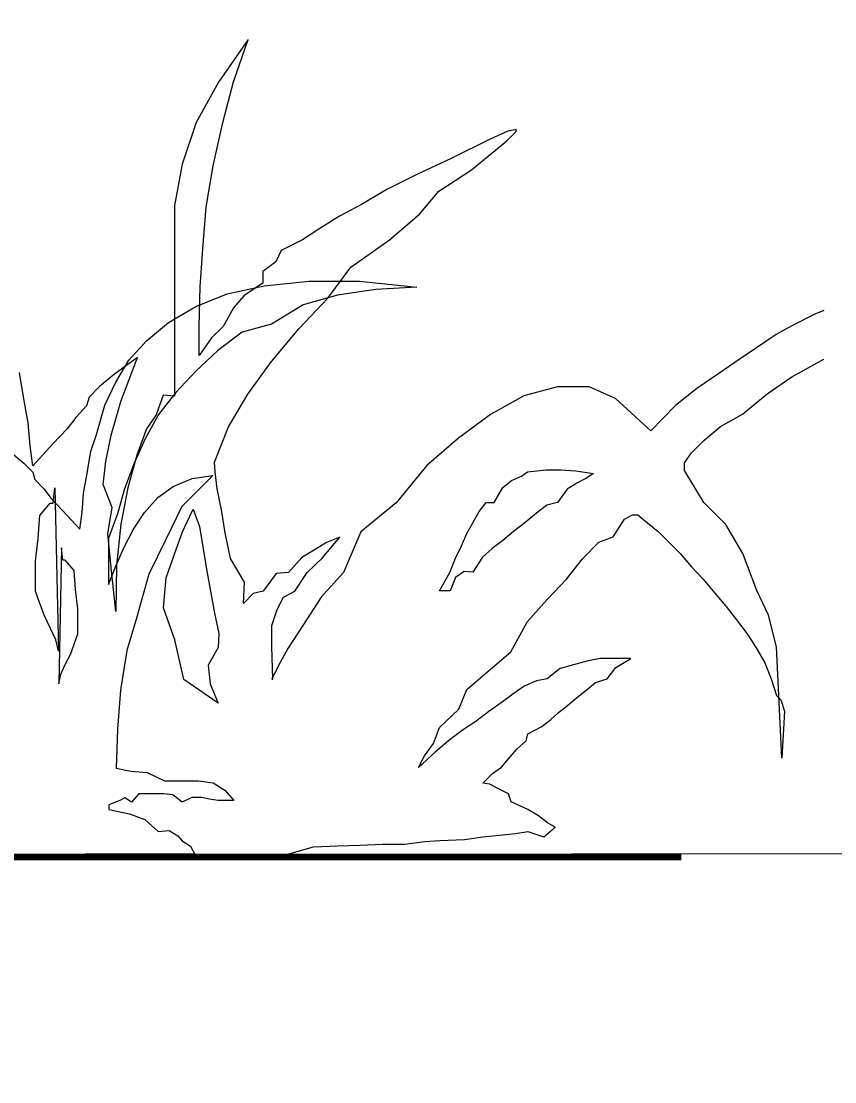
# Model space of a CAD drawing. Header units: inches. Extents: x 140 to 978, y -82 to 38.
# Drawn here: x 728.2598 to 728.6259, y -67.5413 to -67.0643 of the extents above; entities that cross this region are included whole.
import ezdxf

# ---------------------------------------------------------------- set-up
doc = ezdxf.new("R2010")
doc.units = ezdxf.units.IN
doc.header["$MEASUREMENT"] = 0
doc.layers.get('0').update_dxf_attribs({"lineweight": 0})
for name, color, linetype, lineweight in [('UNSAAC-AREA VERDE', 94, 'Continuous', 0), ('UNSAAC-COTA', 48, 'Continuous', 0), ('UNSAAC-FACHADA(2DO PLANO)', 7, 'Continuous', 30), ('UNSAAC-VARIOS', 30, 'Continuous', 0)]:
    doc.layers.add(name, color=color, linetype=linetype, lineweight=lineweight)
doc.styles.add('narrow', font='')
doc.styles.get('narrow').set_extended_font_data('Arial Narrow', italic=True)
doc.dimstyles.new('1EN75', dxfattribs={"dimtxt": 0.15, "dimasz": 0.06, "dimexe": 0.1, "dimexo": 0.15, "dimgap": 0.025, "dimtad": 1, "dimzin": 1, "dimdsep": 46, "dimtxsty": 'narrow', "dimblk": 'DOT', "dimcen": 0.1, "dimclrd": 256, "dimclre": 256, "dimclrt": 256, "dimaunit": 1, "dimadec": 3, "dimazin": 0, "dimtfac": 1, "dimtmove": 2, "dimatfit": 3, "dimldrblk": 'ARCHTICK', "dimfxl": 0.3, "dimfxlon": 1, "dimtolj": 1, "dimtzin": 0, "dimlwd": 0, "dimlwe": 0, "dimarcsym": 0})

# ---------------------------------------------------------------- blocks, each defined once
blk = doc.blocks.new('_Dot')
at = {"color": 0, "linetype": 'ByBlock', "lineweight": -2}
blk.add_line((-0.5, 0), (-1, 0), dxfattribs=at)
at = {"color": 0, "linetype": 'ByBlock', "const_width": 0.5}
blk.add_lwpolyline([(-0.25, 0, 1), (0.25, 0, 1)], format="xyb", close=True, dxfattribs=at)
blk = doc.blocks.new('*D620')
at = {"layer": 'Defpoints', "color": 0, "transparency": 16777216}
for p in [(725.36541, -66.29031), (730.18203, -66.29031), (725.94541, -67.3401)]:
    blk.add_point(p, dxfattribs=at)
at = {"layer": 'UNSAAC-COTA', "lineweight": 0, "transparency": 16777216}
for p, q in [((729.88203, -66.29031), (730.28203, -66.29031)), ((730.18203, -67.2801), (730.18203, -66.35031)), ((729.88203, -67.3401), (730.28203, -67.3401))]:
    blk.add_line(p, q, dxfattribs=at)
at = {"layer": 'UNSAAC-COTA', "lineweight": 0, "transparency": 16777216, "xscale": 0.06, "yscale": 0.06, "zscale": 0.06}
for p, rotation in [((730.18203, -66.29031), 90), ((730.18203, -67.3401), 270)]:
    blk.add_blockref('_Dot', p, dxfattribs=dict(at, rotation=rotation))
at = {"layer": 'UNSAAC-COTA', "transparency": 16777216, "insert": (730.08045, -66.81521), "char_height": 0.15, "attachment_point": 5, "rotation": 90, "style": 'narrow'}
blk.add_mtext('\\A1;1.05', dxfattribs=at)
blk = doc.blocks.new('_ArchTick')
at = {"layer": 'UNSAAC-FACHADA(2DO PLANO)', "color": 0, "const_width": 0.15}
blk.add_lwpolyline([(-0.5, -0.5), (0.5, 0.5)], dxfattribs=at)
blk = doc.blocks.new('unsaac area verde 2')
at = {"layer": 'UNSAAC-AREA VERDE'}
for p, q in [((1477.7216, 42.37709), (1477.69462, 42.33899)), ((1477.7216, 42.37709), (1477.69462, 42.33899)), ((1477.70811, 42.33907), (1477.7216, 42.37709)), ((1477.70811, 42.33907), (1477.7216, 42.37709)), ((1477.69462, 42.33899), (1477.6747, 42.30248)), ((1477.69462, 42.33899), (1477.6747, 42.30248)), ((1477.69851, 42.30248), (1477.70811, 42.33907)), ((1477.69851, 42.30248), (1477.70811, 42.33907)), ((1477.6747, 42.30248), (1477.662, 42.26518)), ((1477.6747, 42.30248), (1477.662, 42.26518)), ((1477.68986, 42.26359), (1477.69851, 42.30248)), ((1477.68986, 42.26359), (1477.69851, 42.30248)), ((1477.95503, 42.29455), (1477.93916, 42.2874)), ((1477.95503, 42.29455), (1477.93916, 42.2874)), ((1477.95416, 42.28582), (1477.9621, 42.29375)), ((1477.95416, 42.28582), (1477.9621, 42.29375)), ((1477.96289, 42.29614), (1477.95503, 42.29455)), ((1477.96289, 42.29614), (1477.95503, 42.29455)), ((1477.9621, 42.29375), (1477.96289, 42.29614)), ((1477.9621, 42.29375), (1477.96289, 42.29614)), ((1477.93916, 42.2874), (1477.90416, 42.26994)), ((1477.93916, 42.2874), (1477.90416, 42.26994)), ((1477.94067, 42.27471), (1477.95416, 42.28582)), ((1477.94067, 42.27471), (1477.95416, 42.28582)), ((1477.92241, 42.25962), (1477.94067, 42.27471)), ((1477.92241, 42.25962), (1477.94067, 42.27471)), ((1477.662, 42.26518), (1477.65493, 42.22788)), ((1477.662, 42.26518), (1477.65493, 42.22788)), ((1477.90416, 42.26994), (1477.8732, 42.25566)), ((1477.90416, 42.26994), (1477.8732, 42.25566)), ((1477.68351, 42.22629), (1477.68986, 42.26359)), ((1477.68351, 42.22629), (1477.68986, 42.26359)), ((1477.8732, 42.25566), (1477.84622, 42.24216)), ((1477.8732, 42.25566), (1477.84622, 42.24216)), ((1477.89304, 42.24066), (1477.92241, 42.25962)), ((1477.89304, 42.24066), (1477.92241, 42.25962)), ((1477.84622, 42.24216), (1477.8232, 42.22875)), ((1477.84622, 42.24216), (1477.8232, 42.22875)), ((1477.87558, 42.22002), (1477.89304, 42.24066)), ((1477.87558, 42.22002), (1477.89304, 42.24066)), ((1477.65493, 42.22788), (1477.65493, 42.18906)), ((1477.65493, 42.22788), (1477.65493, 42.18906)), ((1477.8232, 42.22875), (1477.80336, 42.21835)), ((1477.8232, 42.22875), (1477.80336, 42.21835)), ((1477.68033, 42.18906), (1477.68351, 42.22629)), ((1477.68033, 42.18906), (1477.68351, 42.22629)), ((1477.80336, 42.21835), (1477.78589, 42.20724)), ((1477.80336, 42.21835), (1477.78589, 42.20724)), ((1477.8486, 42.197), (1477.87558, 42.22002)), ((1477.8486, 42.197), (1477.87558, 42.22002)), ((1477.78589, 42.20724), (1477.7701, 42.197)), ((1477.78589, 42.20724), (1477.7701, 42.197)), ((1477.65493, 42.18906), (1477.65493, 42.14938)), ((1477.65493, 42.18906), (1477.65493, 42.14938)), ((1477.67795, 42.15486), (1477.68033, 42.18906)), ((1477.67795, 42.15486), (1477.68033, 42.18906)), ((1477.7701, 42.197), (1477.75097, 42.1874)), ((1477.7701, 42.197), (1477.75097, 42.1874)), ((1477.81367, 42.17232), (1477.8486, 42.197)), ((1477.81367, 42.17232), (1477.8486, 42.197)), ((1477.75097, 42.1874), (1477.74621, 42.17716)), ((1477.75097, 42.1874), (1477.74621, 42.17716)), ((1477.74621, 42.17716), (1477.7343, 42.16835)), ((1477.74621, 42.17716), (1477.7343, 42.16835)), ((1477.79304, 42.14454), (1477.81367, 42.17232)), ((1477.79304, 42.14454), (1477.81367, 42.17232)), ((1477.7343, 42.16835), (1477.7343, 42.15803)), ((1477.7343, 42.16835), (1477.7343, 42.15803)), ((1477.67708, 42.11914), (1477.67795, 42.15486)), ((1477.67708, 42.11914), (1477.67795, 42.15486)), ((1477.70244, 42.14837), (1477.73557, 42.15565)), ((1477.70244, 42.14837), (1477.73557, 42.15565)), ((1477.7343, 42.15803), (1477.71764, 42.14692)), ((1477.7343, 42.15803), (1477.71764, 42.14692)), ((1477.73557, 42.15565), (1477.77585, 42.15962)), ((1477.73557, 42.15565), (1477.77585, 42.15962)), ((1477.77585, 42.15962), (1477.82149, 42.15962)), ((1477.77585, 42.15962), (1477.82149, 42.15962)), ((1477.83604, 42.15234), (1477.80165, 42.14705)), ((1477.83604, 42.15234), (1477.80165, 42.14705)), ((1477.82149, 42.15962), (1477.87308, 42.15433)), ((1477.82149, 42.15962), (1477.87308, 42.15433)), ((1477.87308, 42.15433), (1477.83604, 42.15234)), ((1477.87308, 42.15433), (1477.83604, 42.15234)), ((1477.65493, 42.14938), (1477.65493, 42.10803)), ((1477.65493, 42.14938), (1477.65493, 42.10803)), ((1477.674, 42.13713), (1477.70244, 42.14837)), ((1477.674, 42.13713), (1477.70244, 42.14837)), ((1477.71764, 42.14692), (1477.70811, 42.13581)), ((1477.71764, 42.14692), (1477.70811, 42.13581)), ((1477.76685, 42.11676), (1477.79304, 42.14454)), ((1477.76685, 42.11676), (1477.79304, 42.14454)), ((1477.80165, 42.14705), (1477.77056, 42.13845)), ((1477.80165, 42.14705), (1477.77056, 42.13845)), ((1477.64959, 42.12265), (1477.674, 42.13713)), ((1477.64959, 42.12265), (1477.674, 42.13713)), ((1477.70811, 42.13581), (1477.69859, 42.11914)), ((1477.70811, 42.13581), (1477.69859, 42.11914)), ((1477.77056, 42.13845), (1477.74212, 42.12126)), ((1477.77056, 42.13845), (1477.74212, 42.12126)), ((1478.23912, 42.13279), (1478.23124, 42.12946)), ((1477.62975, 42.10611), (1477.64959, 42.12265)), ((1477.62975, 42.10611), (1477.64959, 42.12265)), ((1478.23124, 42.12946), (1478.21052, 42.11914)), ((1478.23124, 42.12946), (1478.21052, 42.11914)), ((1477.67708, 42.09303), (1477.67708, 42.11914)), ((1477.67708, 42.09303), (1477.67708, 42.11914)), ((1477.69859, 42.11914), (1477.68827, 42.10882)), ((1477.69859, 42.11914), (1477.68827, 42.10882)), ((1477.71573, 42.11398), (1477.69384, 42.09745)), ((1477.71573, 42.11398), (1477.69384, 42.09745)), ((1477.74212, 42.12126), (1477.71573, 42.11398)), ((1477.74212, 42.12126), (1477.71573, 42.11398)), ((1477.74224, 42.08739), (1477.76685, 42.11676)), ((1477.74224, 42.08739), (1477.76685, 42.11676)), ((1478.21052, 42.11914), (1478.19632, 42.1112)), ((1478.21052, 42.11914), (1478.19632, 42.1112)), ((1477.61387, 42.08885), (1477.62975, 42.10611)), ((1477.61387, 42.08885), (1477.62975, 42.10611)), ((1477.65493, 42.10803), (1477.65493, 42.05644)), ((1477.65493, 42.10803), (1477.65493, 42.05644)), ((1477.68827, 42.10882), (1477.67708, 42.09303)), ((1477.68827, 42.10882), (1477.67708, 42.09303)), ((1478.19632, 42.1112), (1478.17957, 42.10009)), ((1478.19632, 42.1112), (1478.17957, 42.10009)), ((1477.69384, 42.09745), (1477.674, 42.07899)), ((1477.69384, 42.09745), (1477.674, 42.07899)), ((1478.17957, 42.10009), (1478.1629, 42.08898)), ((1478.17957, 42.10009), (1478.1629, 42.08898)), ((1477.6216, 42.09136), (1477.60096, 42.07628)), ((1477.6216, 42.09136), (1477.60096, 42.07628)), ((1477.6019, 42.069), (1477.61387, 42.08885)), ((1477.6019, 42.069), (1477.61387, 42.08885)), ((1477.60652, 42.05168), (1477.6216, 42.09136)), ((1477.60652, 42.05168), (1477.6216, 42.09136)), ((1477.72081, 42.05802), (1477.74224, 42.08739)), ((1477.72081, 42.05802), (1477.74224, 42.08739)), ((1478.1629, 42.08898), (1478.14465, 42.07628)), ((1478.1629, 42.08898), (1478.14465, 42.07628)), ((1478.21052, 42.07311), (1478.2391, 42.08898)), ((1478.21052, 42.07311), (1478.2391, 42.08898)), ((1478.2391, 42.08898), (1478.23912, 42.08899)), ((1478.2391, 42.08898), (1478.23912, 42.08899)), ((1477.51921, 42.05414), (1477.51524, 42.07795)), ((1477.51921, 42.05414), (1477.51524, 42.07795)), ((1477.60096, 42.07628), (1477.58747, 42.06517)), ((1477.60096, 42.07628), (1477.58747, 42.06517)), ((1477.674, 42.07899), (1477.65614, 42.05981)), ((1477.674, 42.07899), (1477.65614, 42.05981)), ((1478.14465, 42.07628), (1478.12488, 42.06279)), ((1478.14465, 42.07628), (1478.12488, 42.06279)), ((1477.58747, 42.06517), (1477.57794, 42.05564)), ((1477.58747, 42.06517), (1477.57794, 42.05564)), ((1477.59198, 42.0485), (1477.6019, 42.069)), ((1477.59198, 42.0485), (1477.6019, 42.069)), ((1478.1883, 42.05802), (1478.21052, 42.07311)), ((1478.1883, 42.05802), (1478.21052, 42.07311)), ((1477.57794, 42.05564), (1477.57556, 42.04771)), ((1477.57794, 42.05564), (1477.57556, 42.04771)), ((1477.64462, 42.05723), (1477.63819, 42.03977)), ((1477.64462, 42.05723), (1477.63819, 42.03977)), ((1477.65614, 42.05981), (1477.64033, 42.0399)), ((1477.65614, 42.05981), (1477.64033, 42.0399)), ((1477.65493, 42.05644), (1477.64462, 42.05723)), ((1477.65493, 42.05644), (1477.64462, 42.05723)), ((1477.70335, 42.02866), (1477.72081, 42.05802)), ((1477.70335, 42.02866), (1477.72081, 42.05802)), ((1477.96924, 42.05644), (1477.93916, 42.03977)), ((1477.96924, 42.05644), (1477.93916, 42.03977)), ((1477.9994, 42.06437), (1477.96924, 42.05644)), ((1477.9994, 42.06437), (1477.96924, 42.05644)), ((1478.02797, 42.06437), (1477.9994, 42.06437)), ((1478.02797, 42.06437), (1477.9994, 42.06437)), ((1478.05178, 42.05406), (1478.02797, 42.06437)), ((1478.05178, 42.05406), (1478.02797, 42.06437)), ((1478.12488, 42.06279), (1478.10576, 42.04771)), ((1478.12488, 42.06279), (1478.10576, 42.04771)), ((1478.16608, 42.03977), (1478.1883, 42.05802)), ((1478.16608, 42.03977), (1478.1883, 42.05802)), ((1477.5231, 42.03263), (1477.51921, 42.05414)), ((1477.5231, 42.03263), (1477.51921, 42.05414)), ((1477.57556, 42.04771), (1477.56604, 42.03747)), ((1477.57556, 42.04771), (1477.56604, 42.03747)), ((1477.5847, 42.02204), (1477.59198, 42.0485)), ((1477.5847, 42.02204), (1477.59198, 42.0485)), ((1477.59779, 42.02151), (1477.60652, 42.05168)), ((1477.59779, 42.02151), (1477.60652, 42.05168)), ((1478.08353, 42.02469), (1478.05178, 42.05406)), ((1478.08353, 42.02469), (1478.05178, 42.05406)), ((1478.10576, 42.04771), (1478.08353, 42.02469)), ((1478.10576, 42.04771), (1478.08353, 42.02469)), ((1477.56604, 42.03747), (1477.5581, 42.02707)), ((1477.56604, 42.03747), (1477.5581, 42.02707)), ((1477.64033, 42.0399), (1477.62836, 42.01808)), ((1477.64033, 42.0399), (1477.62836, 42.01808)), ((1477.63819, 42.03977), (1477.62954, 42.02707)), ((1477.63819, 42.03977), (1477.62954, 42.02707)), ((1477.93916, 42.03977), (1477.91051, 42.01842)), ((1477.93916, 42.03977), (1477.91051, 42.01842)), ((1478.14623, 42.02866), (1478.16608, 42.03977)), ((1478.14623, 42.02866), (1478.16608, 42.03977)), ((1477.52477, 42.01199), (1477.5231, 42.03263)), ((1477.52477, 42.01199), (1477.5231, 42.03263)), ((1477.5581, 42.02707), (1477.5454, 42.01358)), ((1477.5581, 42.02707), (1477.5454, 42.01358)), ((1477.62954, 42.02707), (1477.6208, 42.00326)), ((1477.62954, 42.02707), (1477.6208, 42.00326)), ((1477.69144, 41.99858), (1477.70335, 42.02866)), ((1477.69144, 41.99858), (1477.70335, 42.02866)), ((1478.13115, 42.01596), (1478.14623, 42.02866)), ((1478.13115, 42.01596), (1478.14623, 42.02866)), ((1477.57941, 42.0069), (1477.5847, 42.02204)), ((1477.57941, 42.0069), (1477.5847, 42.02204)), ((1477.59295, 41.9977), (1477.59779, 42.02151)), ((1477.59295, 41.9977), (1477.59779, 42.02151)), ((1477.62836, 42.01808), (1477.61844, 41.99625)), ((1477.62836, 42.01808), (1477.61844, 41.99625)), ((1477.91051, 42.01842), (1477.88193, 41.99374)), ((1477.91051, 42.01842), (1477.88193, 41.99374)), ((1477.52715, 41.99381), (1477.52477, 42.01199)), ((1477.52715, 41.99381), (1477.52477, 42.01199)), ((1477.5454, 42.01358), (1477.52715, 41.99381)), ((1477.5454, 42.01358), (1477.52715, 41.99381)), ((1478.12004, 42.00485), (1478.13115, 42.01596)), ((1478.12004, 42.00485), (1478.13115, 42.01596)), ((1477.50798, 42.00551), (1477.51922, 41.99625)), ((1477.50798, 42.00551), (1477.51922, 41.99625)), ((1477.57611, 41.98705), (1477.57941, 42.0069)), ((1477.57611, 41.98705), (1477.57941, 42.0069)), ((1477.6208, 42.00326), (1477.61287, 41.97397)), ((1477.6208, 42.00326), (1477.61287, 41.97397)), ((1477.69065, 41.99691), (1477.69144, 41.99858)), ((1477.69065, 41.99691), (1477.69144, 41.99858)), ((1478.11369, 41.99612), (1478.12004, 42.00485)), ((1478.11369, 41.99612), (1478.12004, 42.00485)), ((1477.51922, 41.99625), (1477.52716, 41.98831)), ((1477.51922, 41.99625), (1477.52716, 41.98831)), ((1477.52716, 41.98831), (1477.52915, 41.9817)), ((1477.52716, 41.98831), (1477.52915, 41.9817)), ((1477.59064, 41.97707), (1477.59295, 41.9977)), ((1477.59064, 41.97707), (1477.59295, 41.9977)), ((1477.61844, 41.99625), (1477.60984, 41.97316)), ((1477.61844, 41.99625), (1477.60984, 41.97316)), ((1477.69144, 41.98818), (1477.69065, 41.99691)), ((1477.69144, 41.98818), (1477.69065, 41.99691)), ((1477.88193, 41.99374), (1477.85423, 41.9604)), ((1477.88193, 41.99374), (1477.85423, 41.9604)), ((1477.97241, 41.98818), (1477.98908, 41.98977)), ((1477.97241, 41.98818), (1477.98908, 41.98977)), ((1477.98908, 41.98977), (1478.00257, 41.98977)), ((1477.98908, 41.98977), (1478.00257, 41.98977)), ((1478.00257, 41.98977), (1478.01607, 41.98897)), ((1478.00257, 41.98977), (1478.01607, 41.98897)), ((1478.01607, 41.98897), (1478.03194, 41.98659)), ((1478.01607, 41.98897), (1478.03194, 41.98659)), ((1478.11369, 41.98897), (1478.11369, 41.99612)), ((1478.11369, 41.98897), (1478.11369, 41.99612)), ((1478.13115, 41.9604), (1478.11369, 41.98897)), ((1478.13115, 41.9604), (1478.11369, 41.98897)), ((1477.52915, 41.9817), (1477.53708, 41.97316)), ((1477.52915, 41.9817), (1477.53708, 41.97316)), ((1477.57287, 41.96913), (1477.57611, 41.98705)), ((1477.57287, 41.96913), (1477.57611, 41.98705)), ((1477.65356, 41.97508), (1477.67069, 41.98236)), ((1477.65356, 41.97508), (1477.67069, 41.98236)), ((1477.68921, 41.985), (1477.66143, 41.95729)), ((1477.68921, 41.985), (1477.66143, 41.95729)), ((1477.67069, 41.98236), (1477.68921, 41.985)), ((1477.67069, 41.98236), (1477.68921, 41.985)), ((1477.69303, 41.9731), (1477.69144, 41.98818)), ((1477.69303, 41.9731), (1477.69144, 41.98818)), ((1477.95019, 41.97397), (1477.95813, 41.98024)), ((1477.95019, 41.97397), (1477.95813, 41.98024)), ((1477.95813, 41.98024), (1477.96694, 41.98421)), ((1477.95813, 41.98024), (1477.96694, 41.98421)), ((1477.96694, 41.98421), (1477.97241, 41.98818)), ((1477.96694, 41.98421), (1477.97241, 41.98818)), ((1478.0248, 41.98191), (1478.01686, 41.97786)), ((1478.0248, 41.98191), (1478.01686, 41.97786)), ((1478.03194, 41.98659), (1478.0248, 41.98191)), ((1478.03194, 41.98659), (1478.0248, 41.98191)), ((1477.53708, 41.97316), (1477.5437, 41.9645)), ((1477.53708, 41.97316), (1477.5437, 41.9645)), ((1477.5454, 41.9604), (1477.54699, 41.97397)), ((1477.5454, 41.9604), (1477.54699, 41.97397)), ((1477.54699, 41.97397), (1477.55017, 41.82714)), ((1477.54699, 41.97397), (1477.55017, 41.82714)), ((1477.59858, 41.95643), (1477.59064, 41.97707)), ((1477.59858, 41.95643), (1477.59064, 41.97707)), ((1477.60984, 41.97316), (1477.60329, 41.95068)), ((1477.60984, 41.97316), (1477.60329, 41.95068)), ((1477.61287, 41.97397), (1477.60652, 41.94135)), ((1477.61287, 41.97397), (1477.60652, 41.94135)), ((1477.63967, 41.96516), (1477.65356, 41.97508)), ((1477.63967, 41.96516), (1477.65356, 41.97508)), ((1477.69692, 41.95405), (1477.69303, 41.9731)), ((1477.69692, 41.95405), (1477.69303, 41.9731)), ((1477.94225, 41.9604), (1477.95019, 41.97397)), ((1477.94225, 41.9604), (1477.95019, 41.97397)), ((1478.00813, 41.97231), (1477.9994, 41.9604)), ((1478.00813, 41.97231), (1477.9994, 41.9604)), ((1478.01686, 41.97786), (1478.00813, 41.97231)), ((1478.01686, 41.97786), (1478.00813, 41.97231)), ((1477.53826, 41.95492), (1477.54294, 41.9604)), ((1477.53826, 41.95492), (1477.54294, 41.9604)), ((1477.54294, 41.9604), (1477.5454, 41.9604)), ((1477.54294, 41.9604), (1477.5454, 41.9604)), ((1477.5437, 41.9645), (1477.55428, 41.95326)), ((1477.5437, 41.9645), (1477.55428, 41.95326)), ((1477.57148, 41.95193), (1477.57287, 41.96913)), ((1477.57148, 41.95193), (1477.57287, 41.96913)), ((1477.6277, 41.95193), (1477.63967, 41.96516)), ((1477.6277, 41.95193), (1477.63967, 41.96516)), ((1477.85423, 41.9604), (1477.8224, 41.93429)), ((1477.85423, 41.9604), (1477.8224, 41.93429)), ((1477.92876, 41.95246), (1477.93511, 41.9604)), ((1477.92876, 41.95246), (1477.93511, 41.9604)), ((1477.93511, 41.9604), (1477.94225, 41.9604)), ((1477.93511, 41.9604), (1477.94225, 41.9604)), ((1477.9994, 41.9604), (1477.98988, 41.95802)), ((1477.9994, 41.9604), (1477.98988, 41.95802)), ((1478.151, 41.94056), (1478.13115, 41.9604)), ((1478.151, 41.94056), (1478.13115, 41.9604)), ((1477.53342, 41.94929), (1477.53826, 41.95492)), ((1477.53342, 41.94929), (1477.53826, 41.95492)), ((1477.55428, 41.95326), (1477.56949, 41.93679)), ((1477.55428, 41.95326), (1477.56949, 41.93679)), ((1477.56949, 41.93679), (1477.57148, 41.95193)), ((1477.56949, 41.93679), (1477.57148, 41.95193)), ((1477.59461, 41.93262), (1477.59858, 41.95643)), ((1477.59461, 41.93262), (1477.59858, 41.95643)), ((1477.60329, 41.95068), (1477.59529, 41.92878)), ((1477.60329, 41.95068), (1477.59529, 41.92878)), ((1477.61778, 41.93672), (1477.6277, 41.95193)), ((1477.61778, 41.93672), (1477.6277, 41.95193)), ((1477.66143, 41.95729), (1477.64688, 41.92753)), ((1477.66143, 41.95729), (1477.64688, 41.92753)), ((1477.66843, 41.94849), (1477.6716, 41.95484)), ((1477.66843, 41.94849), (1477.6716, 41.95484)), ((1477.6716, 41.95484), (1477.67708, 41.93905)), ((1477.6716, 41.95484), (1477.67708, 41.93905)), ((1477.70017, 41.93341), (1477.69692, 41.95405)), ((1477.70017, 41.93341), (1477.69692, 41.95405)), ((1477.9232, 41.94222), (1477.92876, 41.95246)), ((1477.9232, 41.94222), (1477.92876, 41.95246)), ((1477.98035, 41.95088), (1477.97003, 41.94222)), ((1477.98035, 41.95088), (1477.97003, 41.94222)), ((1477.98988, 41.95802), (1477.98035, 41.95088)), ((1477.98988, 41.95802), (1477.98035, 41.95088)), ((1477.53191, 41.92865), (1477.53342, 41.94929)), ((1477.53191, 41.92865), (1477.53342, 41.94929)), ((1477.60652, 41.94135), (1477.60255, 41.90405)), ((1477.60652, 41.94135), (1477.60255, 41.90405)), ((1477.662, 41.93429), (1477.66843, 41.94849)), ((1477.662, 41.93429), (1477.66843, 41.94849)), ((1477.91765, 41.93262), (1477.9232, 41.94222)), ((1477.91765, 41.93262), (1477.9232, 41.94222)), ((1477.97003, 41.94222), (1477.95971, 41.93429)), ((1477.97003, 41.94222), (1477.95971, 41.93429)), ((1478.0494, 41.92945), (1478.05972, 41.94532)), ((1478.0494, 41.92945), (1478.05972, 41.94532)), ((1478.05972, 41.94532), (1478.06686, 41.94929)), ((1478.05972, 41.94532), (1478.06686, 41.94929)), ((1478.06686, 41.94929), (1478.07163, 41.94929)), ((1478.06686, 41.94929), (1478.07163, 41.94929)), ((1478.07163, 41.94929), (1478.08036, 41.94214)), ((1478.07163, 41.94929), (1478.08036, 41.94214)), ((1478.08036, 41.94214), (1478.08988, 41.93421)), ((1478.08036, 41.94214), (1478.08988, 41.93421)), ((1478.16608, 41.91436), (1478.151, 41.94056)), ((1478.16608, 41.91436), (1478.151, 41.94056)), ((1477.59779, 41.90246), (1477.59461, 41.93262)), ((1477.59779, 41.90246), (1477.59461, 41.93262)), ((1477.60918, 41.92019), (1477.61778, 41.93672)), ((1477.60918, 41.92019), (1477.61778, 41.93672)), ((1477.65493, 41.91524), (1477.662, 41.93429)), ((1477.65493, 41.91524), (1477.662, 41.93429)), ((1477.67708, 41.93905), (1477.68351, 41.90087)), ((1477.67708, 41.93905), (1477.68351, 41.90087)), ((1477.70494, 41.91048), (1477.70017, 41.93341)), ((1477.70494, 41.91048), (1477.70017, 41.93341)), ((1477.8224, 41.93429), (1477.80661, 41.8977)), ((1477.8224, 41.93429), (1477.80661, 41.8977)), ((1477.91289, 41.92151), (1477.91765, 41.93262)), ((1477.91289, 41.92151), (1477.91765, 41.93262)), ((1477.95971, 41.93429), (1477.95019, 41.92635)), ((1477.95971, 41.93429), (1477.95019, 41.92635)), ((1478.08988, 41.93421), (1478.09941, 41.92468)), ((1478.08988, 41.93421), (1478.09941, 41.92468)), ((1477.52953, 41.90802), (1477.53191, 41.92865)), ((1477.52953, 41.90802), (1477.53191, 41.92865)), ((1477.59529, 41.92878), (1477.59529, 41.90828)), ((1477.59529, 41.92878), (1477.59529, 41.90828)), ((1477.64688, 41.92753), (1477.63167, 41.89637)), ((1477.64688, 41.92753), (1477.63167, 41.89637)), ((1477.79153, 41.92468), (1477.78113, 41.91833)), ((1477.79153, 41.92468), (1477.78113, 41.91833)), ((1477.78748, 41.91048), (1477.80336, 41.92945)), ((1477.78748, 41.91048), (1477.80336, 41.92945)), ((1477.80336, 41.92945), (1477.79153, 41.92468)), ((1477.80336, 41.92945), (1477.79153, 41.92468)), ((1477.90741, 41.9104), (1477.91289, 41.92151)), ((1477.90741, 41.9104), (1477.91289, 41.92151)), ((1477.95019, 41.92635), (1477.94067, 41.91913)), ((1477.95019, 41.92635), (1477.94067, 41.91913)), ((1478.0217, 41.9096), (1478.0367, 41.92468)), ((1478.0217, 41.9096), (1478.0367, 41.92468)), ((1478.0367, 41.92468), (1478.0494, 41.92945)), ((1478.0367, 41.92468), (1478.0494, 41.92945)), ((1478.09941, 41.92468), (1478.10972, 41.91436)), ((1478.09941, 41.92468), (1478.10972, 41.91436)), ((1477.55296, 41.92025), (1477.55031, 41.79789)), ((1477.55296, 41.92025), (1477.55031, 41.79789)), ((1477.55428, 41.90894), (1477.55296, 41.92025)), ((1477.55428, 41.90894), (1477.55296, 41.92025)), ((1477.6019, 41.90365), (1477.60918, 41.92019)), ((1477.6019, 41.90365), (1477.60918, 41.92019)), ((1477.647, 41.89294), (1477.65493, 41.91524)), ((1477.647, 41.89294), (1477.65493, 41.91524)), ((1477.78113, 41.91833), (1477.76923, 41.91127)), ((1477.78113, 41.91833), (1477.76923, 41.91127)), ((1477.94067, 41.91913), (1477.93194, 41.91127)), ((1477.94067, 41.91913), (1477.93194, 41.91127)), ((1478.10972, 41.91436), (1478.12004, 41.90254)), ((1478.10972, 41.91436), (1478.12004, 41.90254)), ((1478.17878, 41.88103), (1478.16608, 41.91436)), ((1478.17878, 41.88103), (1478.16608, 41.91436)), ((1477.52953, 41.88103), (1477.52953, 41.90802)), ((1477.52953, 41.88103), (1477.52953, 41.90802)), ((1477.55633, 41.90894), (1477.55428, 41.90894)), ((1477.55633, 41.90894), (1477.55428, 41.90894)), ((1477.56023, 41.90438), (1477.55633, 41.90894)), ((1477.56023, 41.90438), (1477.55633, 41.90894)), ((1477.56427, 41.89968), (1477.56023, 41.90438)), ((1477.56427, 41.89968), (1477.56023, 41.90438)), ((1477.59529, 41.90828), (1477.59529, 41.88718)), ((1477.59529, 41.90828), (1477.59529, 41.88718)), ((1477.59529, 41.88718), (1477.6019, 41.90365)), ((1477.59529, 41.88718), (1477.6019, 41.90365)), ((1477.60176, 41.86277), (1477.59779, 41.90246)), ((1477.60176, 41.86277), (1477.59779, 41.90246)), ((1477.60255, 41.90405), (1477.60176, 41.86277)), ((1477.60255, 41.90405), (1477.60176, 41.86277)), ((1477.71764, 41.88897), (1477.70494, 41.91048)), ((1477.71764, 41.88897), (1477.70494, 41.91048)), ((1477.76923, 41.91127), (1477.75732, 41.8977)), ((1477.76923, 41.91127), (1477.75732, 41.8977)), ((1477.77399, 41.8977), (1477.78748, 41.91048)), ((1477.77399, 41.8977), (1477.78748, 41.91048)), ((1477.90257, 41.8977), (1477.90741, 41.9104)), ((1477.90257, 41.8977), (1477.90741, 41.9104)), ((1477.93194, 41.91127), (1477.9232, 41.8977)), ((1477.93194, 41.91127), (1477.9232, 41.8977)), ((1478.00734, 41.89143), (1478.0217, 41.9096)), ((1478.00734, 41.89143), (1478.0217, 41.9096)), ((1478.12004, 41.90254), (1478.13036, 41.89135)), ((1478.12004, 41.90254), (1478.13036, 41.89135)), ((1477.56552, 41.88248), (1477.56427, 41.89968)), ((1477.56552, 41.88248), (1477.56427, 41.89968)), ((1477.63167, 41.89637), (1477.62042, 41.85669)), ((1477.63167, 41.89637), (1477.62042, 41.85669)), ((1477.64462, 41.86595), (1477.647, 41.89294)), ((1477.64462, 41.86595), (1477.647, 41.89294)), ((1477.68351, 41.90087), (1477.69065, 41.86119)), ((1477.68351, 41.90087), (1477.69065, 41.86119)), ((1477.74621, 41.8969), (1477.7343, 41.88103)), ((1477.74621, 41.8969), (1477.7343, 41.88103)), ((1477.75732, 41.8977), (1477.74621, 41.8969)), ((1477.75732, 41.8977), (1477.74621, 41.8969)), ((1477.76288, 41.88103), (1477.77399, 41.8977)), ((1477.76288, 41.88103), (1477.77399, 41.8977)), ((1477.80661, 41.8977), (1477.78669, 41.87555)), ((1477.80661, 41.8977), (1477.78669, 41.87555)), ((1477.89304, 41.88103), (1477.90257, 41.8977)), ((1477.89304, 41.88103), (1477.90257, 41.8977)), ((1477.90741, 41.89294), (1477.90257, 41.88103)), ((1477.90741, 41.89294), (1477.90257, 41.88103)), ((1477.91527, 41.89849), (1477.90741, 41.89294)), ((1477.91527, 41.89849), (1477.90741, 41.89294)), ((1477.9232, 41.8977), (1477.91527, 41.89849)), ((1477.9232, 41.8977), (1477.91527, 41.89849)), ((1477.71676, 41.86992), (1477.71764, 41.88897)), ((1477.71676, 41.86992), (1477.71764, 41.88897)), ((1477.98995, 41.87309), (1478.00734, 41.89143)), ((1477.98995, 41.87309), (1478.00734, 41.89143)), ((1478.13036, 41.89135), (1478.14076, 41.87873)), ((1478.13036, 41.89135), (1478.14076, 41.87873)), ((1477.53342, 41.86992), (1477.52953, 41.88103)), ((1477.53342, 41.86992), (1477.52953, 41.88103)), ((1477.56751, 41.86529), (1477.56552, 41.88248)), ((1477.56751, 41.86529), (1477.56552, 41.88248)), ((1477.72549, 41.87873), (1477.71676, 41.86992)), ((1477.72549, 41.87873), (1477.71676, 41.86992)), ((1477.7343, 41.88103), (1477.72549, 41.87873)), ((1477.7343, 41.88103), (1477.72549, 41.87873)), ((1477.747, 41.86436), (1477.75264, 41.87555)), ((1477.747, 41.86436), (1477.75264, 41.87555)), ((1477.75264, 41.87555), (1477.76288, 41.88103)), ((1477.75264, 41.87555), (1477.76288, 41.88103)), ((1477.78669, 41.87555), (1477.77002, 41.85008)), ((1477.78669, 41.87555), (1477.77002, 41.85008)), ((1477.90257, 41.88103), (1477.89304, 41.88103)), ((1477.90257, 41.88103), (1477.89304, 41.88103)), ((1478.14076, 41.87873), (1478.151, 41.86682)), ((1478.14076, 41.87873), (1478.151, 41.86682)), ((1478.18909, 41.85881), (1478.17878, 41.88103)), ((1478.18909, 41.85881), (1478.17878, 41.88103)), ((1477.53747, 41.85881), (1477.53342, 41.86992)), ((1477.53747, 41.85881), (1477.53342, 41.86992)), ((1477.56751, 41.8428), (1477.56751, 41.86529)), ((1477.56751, 41.8428), (1477.56751, 41.86529)), ((1477.65493, 41.83738), (1477.64462, 41.86595)), ((1477.65493, 41.83738), (1477.64462, 41.86595)), ((1477.74224, 41.85008), (1477.747, 41.86436)), ((1477.74224, 41.85008), (1477.747, 41.86436)), ((1477.97241, 41.85325), (1477.98995, 41.87309)), ((1477.97241, 41.85325), (1477.98995, 41.87309)), ((1478.151, 41.86682), (1478.16052, 41.85484)), ((1478.151, 41.86682), (1478.16052, 41.85484)), ((1477.54302, 41.84769), (1477.53747, 41.85881)), ((1477.54302, 41.84769), (1477.53747, 41.85881)), ((1477.62042, 41.85669), (1477.61182, 41.82759)), ((1477.62042, 41.85669), (1477.61182, 41.82759)), ((1477.69065, 41.86119), (1477.69462, 41.84293)), ((1477.69065, 41.86119), (1477.69462, 41.84293)), ((1478.16052, 41.85484), (1478.17005, 41.84214)), ((1478.16052, 41.85484), (1478.17005, 41.84214)), ((1478.19632, 41.83023), (1478.18909, 41.85881)), ((1478.19632, 41.83023), (1478.18909, 41.85881)), ((1477.54778, 41.83738), (1477.54302, 41.84769)), ((1477.54778, 41.83738), (1477.54302, 41.84769)), ((1477.74224, 41.83103), (1477.74224, 41.85008)), ((1477.74224, 41.83103), (1477.74224, 41.85008)), ((1477.77002, 41.85008), (1477.75653, 41.82944)), ((1477.77002, 41.85008), (1477.75653, 41.82944)), ((1477.95733, 41.82626), (1477.97241, 41.85325)), ((1477.95733, 41.82626), (1477.97241, 41.85325)), ((1477.55017, 41.82714), (1477.54778, 41.83738)), ((1477.55017, 41.82714), (1477.54778, 41.83738)), ((1477.56427, 41.83354), (1477.56751, 41.8428)), ((1477.56427, 41.83354), (1477.56751, 41.8428)), ((1477.66287, 41.80166), (1477.65493, 41.83738)), ((1477.66287, 41.80166), (1477.65493, 41.83738)), ((1477.69462, 41.84293), (1477.69383, 41.83023)), ((1477.69462, 41.84293), (1477.69383, 41.83023)), ((1478.17005, 41.84214), (1478.17798, 41.82944)), ((1478.17005, 41.84214), (1478.17798, 41.82944)), ((1477.56089, 41.82428), (1477.56427, 41.83354)), ((1477.56089, 41.82428), (1477.56427, 41.83354)), ((1477.61182, 41.82759), (1477.60594, 41.79194)), ((1477.61182, 41.82759), (1477.60594, 41.79194)), ((1477.69383, 41.83023), (1477.68501, 41.81436)), ((1477.69383, 41.83023), (1477.68501, 41.81436)), ((1477.74311, 41.80166), (1477.74224, 41.83103)), ((1477.74311, 41.80166), (1477.74224, 41.83103)), ((1477.75653, 41.82944), (1477.7478, 41.81356)), ((1477.75653, 41.82944), (1477.7478, 41.81356)), ((1477.94067, 41.81206), (1477.95733, 41.82626)), ((1477.94067, 41.81206), (1477.95733, 41.82626)), ((1478.17798, 41.82944), (1478.18592, 41.81603)), ((1478.17798, 41.82944), (1478.18592, 41.81603)), ((1478.20108, 41.73023), (1478.19632, 41.83023)), ((1478.20108, 41.73023), (1478.19632, 41.83023)), ((1477.55626, 41.81502), (1477.56089, 41.82428)), ((1477.55626, 41.81502), (1477.56089, 41.82428)), ((1478.02559, 41.81753), (1478.01369, 41.81436)), ((1478.02559, 41.81753), (1478.01369, 41.81436)), ((1478.03758, 41.81991), (1478.02559, 41.81753)), ((1478.03758, 41.81991), (1478.02559, 41.81753)), ((1478.05178, 41.81999), (1478.03758, 41.81991)), ((1478.05178, 41.81999), (1478.03758, 41.81991)), ((1478.05178, 41.81206), (1478.06536, 41.81999)), ((1478.06536, 41.81999), (1478.05178, 41.81999)), ((1478.05178, 41.81206), (1478.06536, 41.81999)), ((1478.06536, 41.81999), (1478.05178, 41.81999)), ((1477.5523, 41.80642), (1477.55626, 41.81502)), ((1477.5523, 41.80642), (1477.55626, 41.81502)), ((1477.68501, 41.81436), (1477.68668, 41.79769)), ((1477.68501, 41.81436), (1477.68668, 41.79769)), ((1477.7478, 41.81356), (1477.74224, 41.80166)), ((1477.7478, 41.81356), (1477.74224, 41.80166)), ((1477.91765, 41.79221), (1477.94067, 41.81206)), ((1477.91765, 41.79221), (1477.94067, 41.81206)), ((1478.00178, 41.81118), (1477.98995, 41.80166)), ((1478.00178, 41.81118), (1477.98995, 41.80166)), ((1478.01369, 41.81436), (1478.00178, 41.81118)), ((1478.01369, 41.81436), (1478.00178, 41.81118)), ((1478.04385, 41.80166), (1478.05178, 41.81206)), ((1478.04385, 41.80166), (1478.05178, 41.81206)), ((1478.18592, 41.81603), (1478.19155, 41.80166)), ((1478.18592, 41.81603), (1478.19155, 41.80166)), ((1477.55031, 41.79789), (1477.5523, 41.80642)), ((1477.55031, 41.79789), (1477.5523, 41.80642)), ((1477.69383, 41.78031), (1477.66287, 41.80166)), ((1477.69383, 41.78031), (1477.66287, 41.80166)), ((1477.68668, 41.79769), (1477.69383, 41.78031)), ((1477.68668, 41.79769), (1477.69383, 41.78031)), ((1477.74224, 41.80166), (1477.74311, 41.80166)), ((1477.74224, 41.80166), (1477.74311, 41.80166)), ((1477.98035, 41.80015), (1477.96924, 41.79531)), ((1477.98035, 41.80015), (1477.96924, 41.79531)), ((1477.98995, 41.80166), (1477.98035, 41.80015)), ((1477.98995, 41.80166), (1477.98035, 41.80015)), ((1478.0248, 41.79134), (1478.03353, 41.79848)), ((1478.0248, 41.79134), (1478.03353, 41.79848)), ((1478.03353, 41.79848), (1478.04385, 41.80166)), ((1478.03353, 41.79848), (1478.04385, 41.80166)), ((1478.19155, 41.80166), (1478.19632, 41.78658)), ((1478.19155, 41.80166), (1478.19632, 41.78658)), ((1477.60594, 41.79194), (1477.60322, 41.75682)), ((1477.60594, 41.79194), (1477.60322, 41.75682)), ((1477.91051, 41.77467), (1477.91765, 41.79221)), ((1477.91051, 41.77467), (1477.91765, 41.79221)), ((1477.95892, 41.78817), (1477.9486, 41.78031)), ((1477.95892, 41.78817), (1477.9486, 41.78031)), ((1477.96924, 41.79531), (1477.95892, 41.78817)), ((1477.96924, 41.79531), (1477.95892, 41.78817)), ((1478.01607, 41.78428), (1478.0248, 41.79134)), ((1478.01607, 41.78428), (1478.0248, 41.79134)), ((1477.9486, 41.78031), (1477.93749, 41.77237)), ((1477.9486, 41.78031), (1477.93749, 41.77237)), ((1478.00813, 41.77785), (1478.01607, 41.78428)), ((1478.00813, 41.77785), (1478.01607, 41.78428)), ((1478.19632, 41.78658), (1478.20029, 41.78261)), ((1478.19632, 41.78658), (1478.20029, 41.78261)), ((1478.20029, 41.78261), (1478.20338, 41.77237)), ((1478.20029, 41.78261), (1478.20338, 41.77237)), ((1477.89304, 41.75801), (1477.91051, 41.77467)), ((1477.89304, 41.75801), (1477.91051, 41.77467)), ((1477.93749, 41.77237), (1477.92567, 41.76364)), ((1477.93749, 41.77237), (1477.92567, 41.76364)), ((1477.99305, 41.76515), (1478.00019, 41.7715)), ((1477.99305, 41.76515), (1478.00019, 41.7715)), ((1478.00019, 41.7715), (1478.00813, 41.77785)), ((1478.00019, 41.7715), (1478.00813, 41.77785)), ((1478.20338, 41.77237), (1478.20108, 41.73023)), ((1478.20338, 41.77237), (1478.20108, 41.73023)), ((1477.92567, 41.76364), (1477.91376, 41.75562)), ((1477.92567, 41.76364), (1477.91376, 41.75562)), ((1477.98511, 41.7588), (1477.99305, 41.76515)), ((1477.98511, 41.7588), (1477.99305, 41.76515)), ((1477.60322, 41.75682), (1477.6019, 41.72176)), ((1477.60322, 41.75682), (1477.6019, 41.72176)), ((1477.88749, 41.7438), (1477.89304, 41.75801)), ((1477.88749, 41.7438), (1477.89304, 41.75801)), ((1477.91376, 41.75562), (1477.90098, 41.7461)), ((1477.91376, 41.75562), (1477.90098, 41.7461)), ((1477.97083, 41.7461), (1477.97241, 41.75245)), ((1477.97083, 41.7461), (1477.97241, 41.75245)), ((1477.97241, 41.75245), (1477.98511, 41.7588)), ((1477.97241, 41.75245), (1477.98511, 41.7588)), ((1477.87955, 41.73269), (1477.88749, 41.7438)), ((1477.87955, 41.73269), (1477.88749, 41.7438)), ((1477.90098, 41.7461), (1477.88908, 41.73586)), ((1477.90098, 41.7461), (1477.88908, 41.73586)), ((1477.96297, 41.73896), (1477.97083, 41.7461)), ((1477.96297, 41.73896), (1477.97083, 41.7461)), ((1477.88908, 41.73586), (1477.87407, 41.72229)), ((1477.88908, 41.73586), (1477.87407, 41.72229)), ((1477.87407, 41.72229), (1477.87955, 41.73269)), ((1477.87407, 41.72229), (1477.87955, 41.73269)), ((1477.9486, 41.72229), (1477.95654, 41.73181)), ((1477.9486, 41.72229), (1477.95654, 41.73181)), ((1477.95654, 41.73181), (1477.96297, 41.73896)), ((1477.95654, 41.73181), (1477.96297, 41.73896)), ((1477.6019, 41.72176), (1477.61513, 41.71911)), ((1477.6019, 41.72176), (1477.61513, 41.71911)), ((1477.94067, 41.71673), (1477.9486, 41.72229)), ((1477.94067, 41.71673), (1477.9486, 41.72229)), ((1477.61513, 41.71911), (1477.62975, 41.71779)), ((1477.61513, 41.71911), (1477.62975, 41.71779)), ((1477.62975, 41.71779), (1477.64555, 41.71052)), ((1477.62975, 41.71779), (1477.64555, 41.71052)), ((1477.93194, 41.70808), (1477.94067, 41.71673)), ((1477.93194, 41.70808), (1477.94067, 41.71673)), ((1477.64555, 41.71052), (1477.66143, 41.71052)), ((1477.64555, 41.71052), (1477.66143, 41.71052)), ((1477.66143, 41.71052), (1477.67598, 41.71052)), ((1477.66143, 41.71052), (1477.67598, 41.71052)), ((1477.67598, 41.71052), (1477.68921, 41.70853)), ((1477.67598, 41.71052), (1477.68921, 41.70853)), ((1477.68921, 41.70853), (1477.69986, 41.70192)), ((1477.68921, 41.70853), (1477.69986, 41.70192)), ((1477.93828, 41.70721), (1477.93194, 41.70808)), ((1477.93828, 41.70721), (1477.93194, 41.70808)), ((1477.94551, 41.70324), (1477.93828, 41.70721)), ((1477.94551, 41.70324), (1477.93828, 41.70721)), ((1477.95495, 41.69848), (1477.94551, 41.70324)), ((1477.95495, 41.69848), (1477.94551, 41.70324)), ((1477.60521, 41.69266), (1477.59529, 41.68876)), ((1477.60521, 41.69266), (1477.59529, 41.68876)), ((1477.60984, 41.6953), (1477.60521, 41.69266)), ((1477.60984, 41.6953), (1477.60521, 41.69266)), ((1477.61579, 41.69134), (1477.60984, 41.6953)), ((1477.61579, 41.69134), (1477.60984, 41.6953)), ((1477.62241, 41.69861), (1477.61579, 41.69134)), ((1477.62241, 41.69861), (1477.61579, 41.69134)), ((1477.62968, 41.69868), (1477.62241, 41.69861)), ((1477.62968, 41.69868), (1477.62241, 41.69861)), ((1477.63636, 41.69868), (1477.62968, 41.69868)), ((1477.63636, 41.69868), (1477.62968, 41.69868)), ((1477.64489, 41.69861), (1477.63636, 41.69868)), ((1477.64489, 41.69861), (1477.63636, 41.69868)), ((1477.6529, 41.69795), (1477.64489, 41.69861)), ((1477.6529, 41.69795), (1477.64489, 41.69861)), ((1477.66143, 41.69134), (1477.6529, 41.69795)), ((1477.66143, 41.69134), (1477.6529, 41.69795)), ((1477.67003, 41.69537), (1477.66143, 41.69134)), ((1477.67003, 41.69537), (1477.66143, 41.69134)), ((1477.67863, 41.6953), (1477.67003, 41.69537)), ((1477.67863, 41.6953), (1477.67003, 41.69537)), ((1477.68597, 41.69398), (1477.67863, 41.6953)), ((1477.68597, 41.69398), (1477.67863, 41.6953)), ((1477.69384, 41.69272), (1477.68597, 41.69398)), ((1477.69384, 41.69272), (1477.68597, 41.69398)), ((1477.70111, 41.69266), (1477.69384, 41.69272)), ((1477.70111, 41.69266), (1477.69384, 41.69272)), ((1477.69986, 41.70192), (1477.70773, 41.69266)), ((1477.69986, 41.70192), (1477.70773, 41.69266)), ((1477.70773, 41.69266), (1477.70111, 41.69266)), ((1477.70773, 41.69266), (1477.70111, 41.69266)), ((1477.95733, 41.69134), (1477.95495, 41.69848)), ((1477.95733, 41.69134), (1477.95495, 41.69848)), ((1477.59529, 41.68876), (1477.59529, 41.68472)), ((1477.59529, 41.68876), (1477.59529, 41.68472)), ((1477.59529, 41.68472), (1477.61381, 41.68075)), ((1477.59529, 41.68472), (1477.61381, 41.68075)), ((1477.97241, 41.68427), (1477.95733, 41.69134)), ((1477.97241, 41.68427), (1477.95733, 41.69134)), ((1477.98202, 41.67864), (1477.97241, 41.68427)), ((1477.98202, 41.67864), (1477.97241, 41.68427)), ((1477.61381, 41.68075), (1477.6277, 41.67553)), ((1477.61381, 41.68075), (1477.6277, 41.67553)), ((1477.6277, 41.67553), (1477.6396, 41.66488)), ((1477.6277, 41.67553), (1477.6396, 41.66488)), ((1477.98995, 41.67237), (1477.98202, 41.67864)), ((1477.98995, 41.67237), (1477.98202, 41.67864)), ((1477.6396, 41.66488), (1477.64952, 41.66561)), ((1477.6396, 41.66488), (1477.64952, 41.66561)), ((1477.64952, 41.66561), (1477.65746, 41.66091)), ((1477.64952, 41.66561), (1477.65746, 41.66091)), ((1477.9613, 41.66276), (1477.97241, 41.66443)), ((1477.9613, 41.66276), (1477.97241, 41.66443)), ((1477.97241, 41.66443), (1477.9867, 41.65959)), ((1477.97241, 41.66443), (1477.9867, 41.65959)), ((1477.9867, 41.65959), (1477.99702, 41.6684)), ((1477.9867, 41.65959), (1477.99702, 41.6684)), ((1477.99702, 41.6684), (1477.98995, 41.67237)), ((1477.99702, 41.6684), (1477.98995, 41.67237)), ((1477.65746, 41.66091), (1477.66143, 41.65628)), ((1477.65746, 41.66091), (1477.66143, 41.65628)), ((1477.66143, 41.65628), (1477.6687, 41.65165)), ((1477.66143, 41.65628), (1477.6687, 41.65165)), ((1477.8613, 41.65332), (1477.87963, 41.65562)), ((1477.8613, 41.65332), (1477.87963, 41.65562)), ((1477.87963, 41.65562), (1477.89304, 41.65641)), ((1477.87963, 41.65562), (1477.89304, 41.65641)), ((1477.89304, 41.65641), (1477.91527, 41.65729)), ((1477.89304, 41.65641), (1477.91527, 41.65729)), ((1477.91527, 41.65729), (1477.93194, 41.65959)), ((1477.91527, 41.65729), (1477.93194, 41.65959)), ((1477.93194, 41.65959), (1477.94702, 41.66117)), ((1477.93194, 41.65959), (1477.94702, 41.66117)), ((1477.94702, 41.66117), (1477.9613, 41.66276)), ((1477.94702, 41.66117), (1477.9613, 41.66276)), ((1477.6687, 41.65165), (1477.67267, 41.64437)), ((1477.6687, 41.65165), (1477.67267, 41.64437)), ((1477.75097, 41.64292), (1477.77954, 41.65086)), ((1477.75097, 41.64292), (1477.77954, 41.65086)), ((1477.77954, 41.65086), (1477.80097, 41.65165)), ((1477.77954, 41.65086), (1477.80097, 41.65165)), ((1477.80097, 41.65165), (1477.82161, 41.65244)), ((1477.80097, 41.65165), (1477.82161, 41.65244)), ((1477.82161, 41.65244), (1477.84145, 41.65324)), ((1477.82161, 41.65244), (1477.84145, 41.65324)), ((1477.84145, 41.65324), (1477.8613, 41.65332)), ((1477.84145, 41.65324), (1477.8613, 41.65332)), ((1476.84766, 41.64434), (1478.59766, 41.64434)), ((1477.50326, 41.64292), (1477.52159, 41.64292)), ((1477.50326, 41.64292), (1477.52159, 41.64292)), ((1477.51658, 41.64437), (1477.50467, 41.64437)), ((1477.51658, 41.64437), (1477.50467, 41.64437)), ((1477.53973, 41.64437), (1477.51658, 41.64437)), ((1477.53973, 41.64437), (1477.51658, 41.64437)), ((1477.52159, 41.64292), (1477.54294, 41.64292)), ((1477.52159, 41.64292), (1477.54294, 41.64292)), ((1477.55633, 41.64437), (1477.53973, 41.64437)), ((1477.55633, 41.64437), (1477.53973, 41.64437)), ((1477.54294, 41.64292), (1477.56286, 41.64292)), ((1477.54294, 41.64292), (1477.56286, 41.64292)), ((1477.57412, 41.64437), (1477.55633, 41.64437)), ((1477.57412, 41.64437), (1477.55633, 41.64437)), ((1477.56286, 41.64292), (1477.59064, 41.64292)), ((1477.56286, 41.64292), (1477.59064, 41.64292)), ((1477.5894, 41.64437), (1477.57412, 41.64437)), ((1477.5894, 41.64437), (1477.57412, 41.64437)), ((1477.60587, 41.64437), (1477.5894, 41.64437)), ((1477.60587, 41.64437), (1477.5894, 41.64437)), ((1477.59064, 41.64292), (1477.60493, 41.64292)), ((1477.59064, 41.64292), (1477.60493, 41.64292)), ((1477.60493, 41.64292), (1477.62636, 41.64292)), ((1477.60493, 41.64292), (1477.62636, 41.64292)), ((1477.62042, 41.64437), (1477.60587, 41.64437)), ((1477.62042, 41.64437), (1477.60587, 41.64437)), ((1477.62902, 41.64437), (1477.62042, 41.64437)), ((1477.62902, 41.64437), (1477.62042, 41.64437)), ((1477.62636, 41.64292), (1477.65493, 41.64292)), ((1477.62636, 41.64292), (1477.65493, 41.64292)), ((1477.64225, 41.64437), (1477.62902, 41.64437)), ((1477.64225, 41.64437), (1477.62902, 41.64437)), ((1477.66077, 41.64437), (1477.64225, 41.64437)), ((1477.66077, 41.64437), (1477.64225, 41.64437)), ((1477.65493, 41.64292), (1477.67081, 41.64292)), ((1477.65493, 41.64292), (1477.67081, 41.64292)), ((1477.67267, 41.64437), (1477.66077, 41.64437)), ((1477.67267, 41.64437), (1477.66077, 41.64437)), ((1477.67081, 41.64292), (1477.69303, 41.64292)), ((1477.67081, 41.64292), (1477.69303, 41.64292)), ((1477.69303, 41.64292), (1477.71446, 41.64292)), ((1477.69303, 41.64292), (1477.71446, 41.64292)), ((1477.71446, 41.64292), (1477.7343, 41.64292)), ((1477.71446, 41.64292), (1477.7343, 41.64292)), ((1477.7343, 41.64292), (1477.75097, 41.64292)), ((1477.7343, 41.64292), (1477.75097, 41.64292))]:
    blk.add_line(p, q, dxfattribs=at)

msp = doc.modelspace()

# ---------------------------------------------------------------- linework, layer by layer
at = {"layer": 'UNSAAC-VARIOS', "color": 3, "lineweight": 100}
msp.add_lwpolyline([(725.36541, -67.3401), (726.59541, -67.3401), (726.59541, -67.4401), (727.32541, -67.4401), (727.32541, -67.8401), (727.92541, -67.8401), (727.92541, -67.4401), (728.55675, -67.4401)], dxfattribs=at)

# ---------------------------------------------------------------- block references
at = {"layer": 'UNSAAC-AREA VERDE', "xscale": 0.4999999999999995, "yscale": 0.4999999999999995, "zscale": 0.4999999999999995, "rotation": 0.06011870162732875}
msp.add_blockref('unsaac area verde 2', (-10.47617, -89.03636), dxfattribs=at)

# ---------------------------------------------------------------- dimensions: what is measured, and where the dimension line sits
at = {"layer": 'UNSAAC-COTA'}
dim = msp.add_linear_dim(base=(730.18203, -66.29031), p1=(725.94541, -67.3401), p2=(725.36541, -66.29031), angle=90, dimstyle='1EN75', dxfattribs=at)
dim.commit()
dim.dimension.update_dxf_attribs({"geometry": '*D620', "text_midpoint": (730.08045, -66.81521)})

doc.saveas('drawing.dxf')
